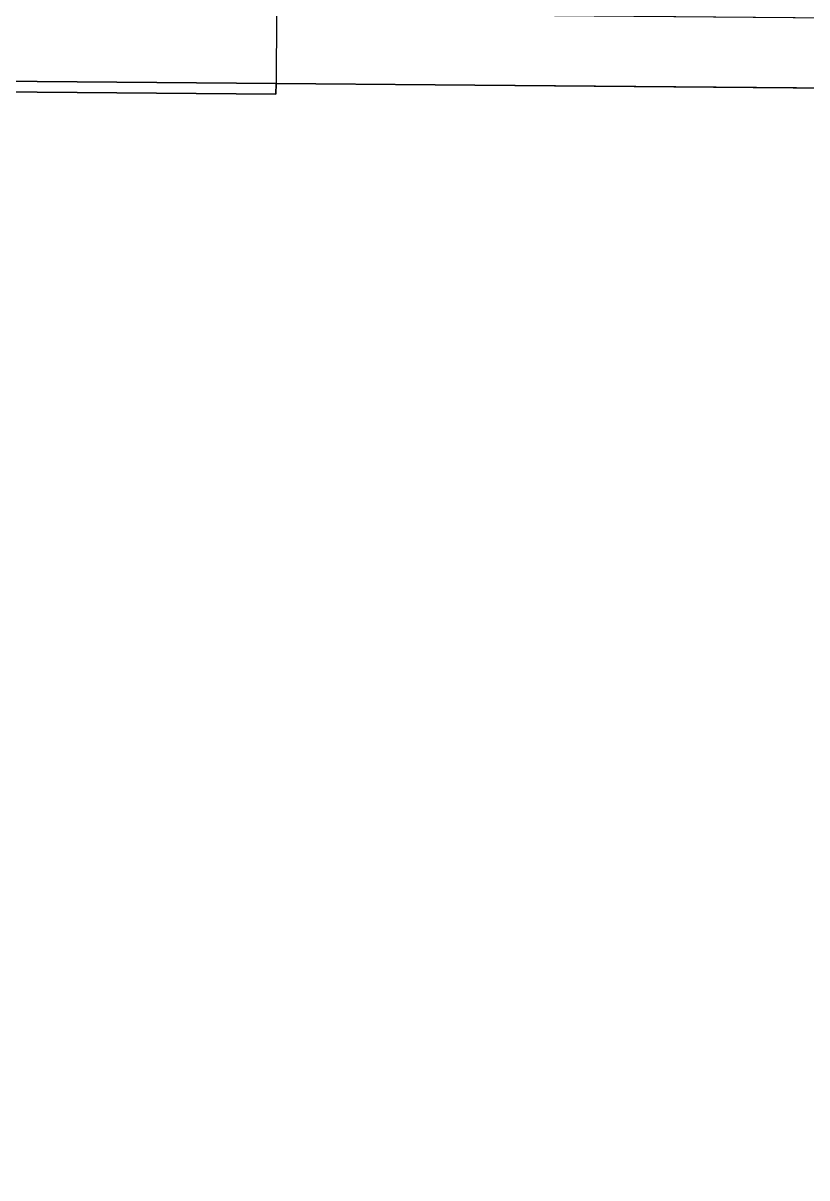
# Model space of a CAD drawing. Extents: x -100 to 4856, y -100 to 4830.
# Drawn here: x 2629 to 3742, y 2367 to 4008 of the extents above; entities that cross this region are included whole.
import ezdxf

# ---------------------------------------------------------------- set-up
doc = ezdxf.new("R2010")
doc.units = 0
for name, color, linetype in [('LAYER0', 7, 'CONTINUOUS'), ('LAYER142', 7, 'CONTINUOUS'), ('LAYER36', 7, 'CONTINUOUS')]:
    doc.layers.add(name, color=color, linetype=linetype)

msp = doc.modelspace()

# ---------------------------------------------------------------- linework, layer by layer
at = {"layer": 'LAYER0', "invisible_edges": 1}
for points in [[(4856, 4830, -5), (-100, -100, -5), (-100, 4830, -5), (4856, 4830, -5)], [(-100, -100, -5), (4856, 4830, -5), (4856, -100, -5), (-100, -100, -5)], [(4856, -100), (-100, 4830), (-100, -100), (4856, -100)], [(-100, 4830), (4856, -100), (4856, 4830), (-100, 4830)]]:
    msp.add_3dface(points, dxfattribs=at)
at = {"layer": 'LAYER142'}
for points, invisible_edges in [([(2371, 3911.88), (2356, 3927), (2987.98, 3921.73), (2371, 3911.88)], 5), ([(2356, 3927, 110), (2987.98, 3921.73), (2356, 3927), (2356, 3927, 110)], 1), ([(2987.98, 3921.73), (2356, 3927, 110), (2987.98, 3921.73, 110), (2987.98, 3921.73)], 1), ([(2356, 3927, 110), (2371, 3911.88, 110), (2987.98, 3921.73, 110), (2356, 3927, 110)], 3), ([(2371, 3911.88), (2987.98, 3921.73), (2987.85, 3906.73), (2371, 3911.88)], 1), ([(2987.98, 3921.73, 110), (2371, 3911.88, 110), (2987.85, 3906.73, 110), (2987.98, 3921.73, 110)], 1), ([(2987.98, 3921.73), (2987.85, 3906.73, 110), (2987.85, 3906.73), (2987.98, 3921.73)], 1), ([(2987.85, 3906.73, 110), (2987.98, 3921.73), (2987.98, 3921.73, 110), (2987.85, 3906.73, 110)], 1), ([(2987.85, 3906.73, 110), (2371, 3911.88), (2987.85, 3906.73), (2987.85, 3906.73, 110)], 1), ([(2371, 3911.88), (2987.85, 3906.73, 110), (2371, 3911.88, 110), (2371, 3911.88)], 1)]:
    msp.add_3dface(points, dxfattribs=dict(at, invisible_edges=invisible_edges))
at = {"layer": 'LAYER36'}
for points, invisible_edges in [([(2256, 4027.84), (2988.81, 4021.73), (2356, 3927), (2256, 4027.84)], 3), ([(4856, 4006.17, 2594), (4164.85, 4011.93, 2111), (2256, 4027.84, 2594), (4856, 4006.17, 2594)], 3), ([(2356, 3927), (2988.81, 4021.73), (2987.98, 3921.734), (2356, 3927)], 1), ([(2356, 3927, 2594), (2987.98, 3921.73, 2111), (4756, 3907, 2594), (2356, 3927, 2594)], 3), ([(2356, 3927), (2987.98, 3921.73, 2111), (2356, 3927, 2594), (2356, 3927)], 3), ([(2987.98, 3921.73, 2111), (2356, 3927), (2987.98, 3921.73), (2987.98, 3921.73, 2111)], 1), ([(4164.02, 3911.93, 2111), (4756, 3907, 2594), (2987.98, 3921.73, 2111), (4164.02, 3911.93, 2111)], 3)]:
    msp.add_3dface(points, dxfattribs=dict(at, invisible_edges=invisible_edges))

# ---------------------------------------------------------------- meshes
mesh = msp.add_polymesh((2, 2), dxfattribs=at)
for k, corner in enumerate([(4756, 3907, 2594), (2356, 3927, 2594), (4856, 4006.17, 2594), (2256, 4027.837, 2594)]):
    mesh.set_mesh_vertex(divmod(k, 2), corner)

doc.saveas('drawing.dxf')
